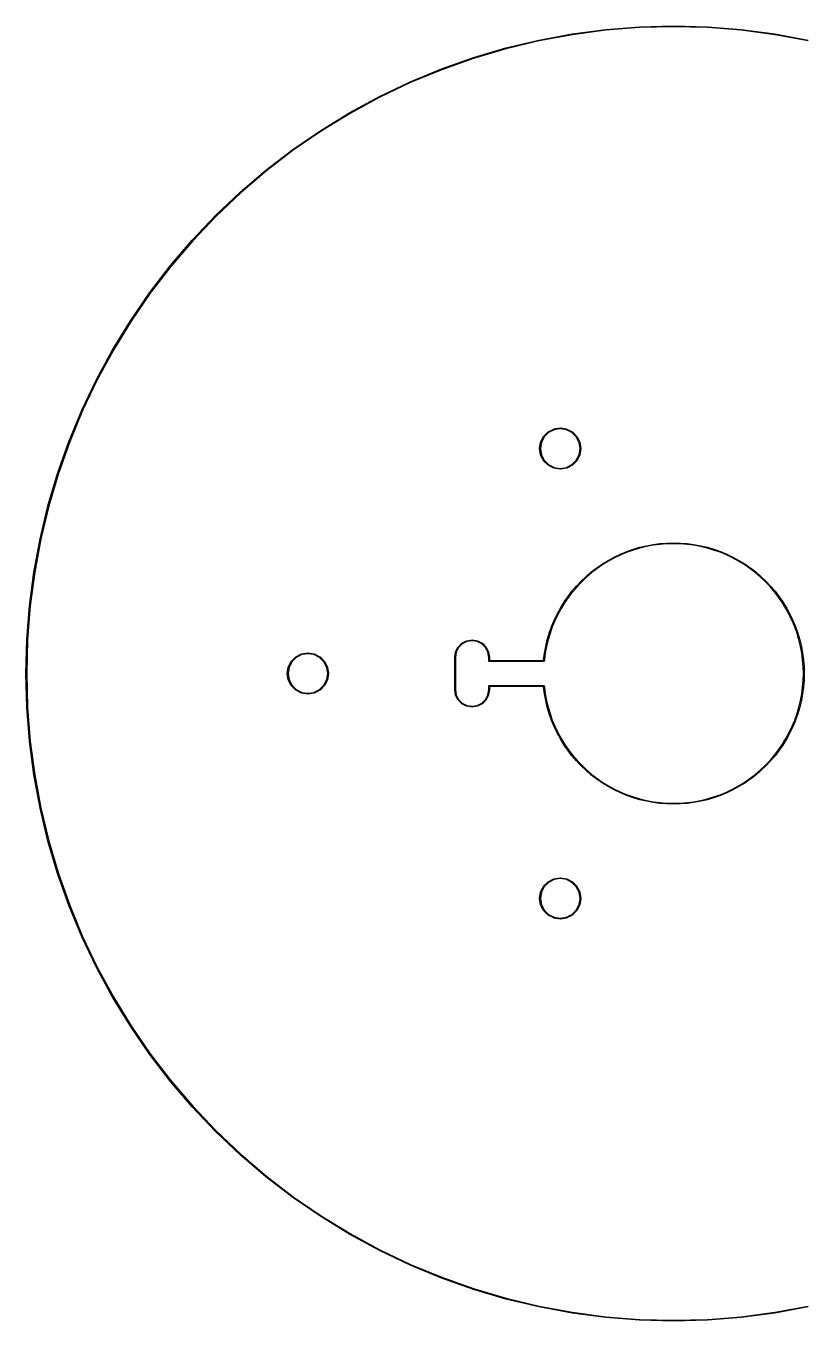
# Model space of a CAD drawing. Extents: x -1.58 to 1.58, y -1.58 to 1.58.
# Drawn here: x -1.576 to 0.323, y -1.576 to 1.576 of the extents above; entities that cross this region are included whole.
import ezdxf

# ---------------------------------------------------------------- set-up
doc = ezdxf.new("R2010")
doc.units = 0
doc.header["$MEASUREMENT"] = 0
doc.layers.add('BLACK', color=7, linetype='CONTINUOUS')

msp = doc.modelspace()

# ---------------------------------------------------------------- linework, layer by layer
at = {"layer": 'BLACK', "linetype": 'CONTINUOUS'}
for p, q in [((-0.3276, 1.5414), (-0.2465, 1.5564)), ((-0.2462, 1.5544), (-0.3272, 1.5394)), ((-0.2465, 1.5564), (-0.1647, 1.5672)), ((-0.2465, 1.5564), (-0.2465, 1.5564)), ((-0.2465, 1.5564), (-0.2465, 1.5564)), ((-0.1645, 1.5652), (-0.2462, 1.5544)), ((-0.1647, 1.5672), (-0.0825, 1.5736)), ((-0.1647, 1.5672), (-0.1647, 1.5672)), ((-0.1647, 1.5672), (-0.1647, 1.5672)), ((-0.0824, 1.5717), (-0.1645, 1.5652)), ((-0.0825, 1.5736), (-0.0825, 1.5736)), ((-0.0825, 1.5736), (-0.0824, 1.5736)), ((-0.0824, 1.5736), (0, 1.5758)), ((0, 1.5738), (-0.0824, 1.5717)), ((0, 1.5758), (0, 1.5758)), ((0, 1.5758), (0, 1.5758)), ((0, 1.5758), (0.0824, 1.5736)), ((0.0824, 1.5717), (0, 1.5738)), ((0.0824, 1.5736), (0.0825, 1.5736)), ((0.1645, 1.5652), (0.0824, 1.5717)), ((0.0825, 1.5736), (0.0825, 1.5736)), ((0.0825, 1.5736), (0.1647, 1.5672)), ((0.2462, 1.5544), (0.1645, 1.5652)), ((0.1647, 1.5672), (0.1647, 1.5672)), ((0.1647, 1.5672), (0.1647, 1.5672)), ((0.1647, 1.5672), (0.2465, 1.5564)), ((0.3272, 1.5394), (0.2462, 1.5544)), ((0.2465, 1.5564), (0.2465, 1.5564)), ((0.2465, 1.5564), (0.2465, 1.5564)), ((0.2465, 1.5564), (0.3276, 1.5414)), ((-0.4869, 1.4987), (-0.4079, 1.5221)), ((-0.4073, 1.5202), (-0.4863, 1.4968)), ((-0.4079, 1.5221), (-0.4078, 1.5221)), ((-0.4078, 1.5221), (-0.3276, 1.5413)), ((-0.4078, 1.5221), (-0.4078, 1.5221)), ((-0.3272, 1.5394), (-0.4073, 1.5202)), ((-0.3276, 1.5413), (-0.3276, 1.5414)), ((-0.3276, 1.5413), (-0.3276, 1.5413)), ((-0.5647, 1.4711), (-0.487, 1.4987)), ((-0.4863, 1.4968), (-0.564, 1.4693)), ((-0.487, 1.4987), (-0.4869, 1.4987)), ((-0.4869, 1.4987), (-0.4869, 1.4987)), ((-0.6409, 1.4396), (-0.5647, 1.4711)), ((-0.564, 1.4693), (-0.6401, 1.4378)), ((-0.5647, 1.4711), (-0.5647, 1.4711)), ((-0.5647, 1.4711), (-0.5647, 1.4711)), ((-0.7154, 1.4041), (-0.641, 1.4395)), ((-0.6401, 1.4378), (-0.7145, 1.4023)), ((-0.641, 1.4395), (-0.6409, 1.4395)), ((-0.6409, 1.4395), (-0.6409, 1.4396)), ((-0.7879, 1.3647), (-0.7154, 1.404)), ((-0.7145, 1.4023), (-0.7869, 1.363)), ((-0.7154, 1.404), (-0.7154, 1.4041)), ((-0.7154, 1.404), (-0.7154, 1.404)), ((-0.8582, 1.3216), (-0.7879, 1.3647)), ((-0.7869, 1.363), (-0.8572, 1.3199)), ((-0.7879, 1.3647), (-0.7879, 1.3647)), ((-0.7879, 1.3647), (-0.7879, 1.3647)), ((-0.9262, 1.2749), (-0.8583, 1.3216)), ((-0.8572, 1.3199), (-0.9251, 1.2732)), ((-0.8583, 1.3216), (-0.8582, 1.3216)), ((-0.8582, 1.3216), (-0.8582, 1.3216)), ((-0.9917, 1.2246), (-0.9262, 1.2748)), ((-0.9251, 1.2732), (-0.9904, 1.2231)), ((-0.9262, 1.2748), (-0.9262, 1.2749)), ((-0.9262, 1.2748), (-0.9262, 1.2748)), ((-1.0544, 1.1711), (-0.9917, 1.2246)), ((-0.9904, 1.2231), (-1.0531, 1.1696)), ((-0.9917, 1.2246), (-0.9917, 1.2246)), ((-0.9917, 1.2246), (-0.9917, 1.2246)), ((-1.1142, 1.1143), (-1.0544, 1.171)), ((-1.0531, 1.1696), (-1.1129, 1.1129)), ((-1.0544, 1.171), (-1.0544, 1.1711)), ((-1.0544, 1.171), (-1.0544, 1.171)), ((-1.171, 1.0544), (-1.1143, 1.1142)), ((-1.1129, 1.1129), (-1.1696, 1.0531)), ((-1.1143, 1.1142), (-1.1142, 1.1142)), ((-1.1142, 1.1142), (-1.1142, 1.1143)), ((-1.2246, 0.9917), (-1.1711, 1.0544)), ((-1.1696, 1.0531), (-1.2231, 0.9904)), ((-1.1711, 1.0544), (-1.171, 1.0544)), ((-1.171, 1.0544), (-1.171, 1.0544)), ((-1.2748, 0.9262), (-1.2246, 0.9917)), ((-1.2231, 0.9904), (-1.2732, 0.9251)), ((-1.2246, 0.9917), (-1.2246, 0.9917)), ((-1.2246, 0.9917), (-1.2246, 0.9917)), ((-1.3216, 0.8583), (-1.2749, 0.9262)), ((-1.2732, 0.9251), (-1.3199, 0.8572)), ((-1.2749, 0.9262), (-1.2748, 0.9262)), ((-1.2748, 0.9262), (-1.2748, 0.9262)), ((-1.3647, 0.7879), (-1.3216, 0.8582)), ((-1.3199, 0.8572), (-1.363, 0.7869)), ((-1.3216, 0.8582), (-1.3216, 0.8583)), ((-1.3216, 0.8582), (-1.3216, 0.8582)), ((-1.3647, 0.7879), (-1.3647, 0.7879)), ((-1.404, 0.7154), (-1.3647, 0.7879)), ((-1.363, 0.7869), (-1.4023, 0.7145)), ((-1.3647, 0.7879), (-1.3647, 0.7879)), ((-1.4395, 0.641), (-1.4041, 0.7154)), ((-1.4023, 0.7145), (-1.4378, 0.6401)), ((-1.4041, 0.7154), (-1.404, 0.7154)), ((-1.404, 0.7154), (-1.404, 0.7154)), ((-1.4711, 0.5647), (-1.4396, 0.6409)), ((-1.4378, 0.6401), (-1.4693, 0.564)), ((-1.4396, 0.6409), (-1.4395, 0.6409)), ((-1.4395, 0.6409), (-1.4395, 0.641)), ((-0.3233, 0.5629), (-0.3163, 0.5766)), ((-0.3146, 0.5756), (-0.3214, 0.5621)), ((-0.3163, 0.5766), (-0.3162, 0.5767)), ((-0.3162, 0.5767), (-0.3161, 0.5769)), ((-0.3161, 0.5769), (-0.3052, 0.5878)), ((-0.3039, 0.5863), (-0.3146, 0.5756)), ((-0.3052, 0.5878), (-0.3051, 0.5878)), ((-0.3051, 0.5878), (-0.305, 0.5879)), ((-0.305, 0.5879), (-0.2912, 0.5949)), ((-0.2905, 0.5931), (-0.3039, 0.5863)), ((-0.2912, 0.5949), (-0.2911, 0.5949)), ((-0.2911, 0.5949), (-0.291, 0.595)), ((-0.291, 0.595), (-0.2757, 0.5974)), ((-0.2756, 0.5955), (-0.2905, 0.5931)), ((-0.2757, 0.5974), (-0.2756, 0.5974)), ((-0.2756, 0.5974), (-0.2754, 0.5974)), ((-0.2607, 0.5931), (-0.2756, 0.5955)), ((-0.2754, 0.5974), (-0.2602, 0.595)), ((-0.2472, 0.5863), (-0.2607, 0.5931)), ((-0.2602, 0.595), (-0.2601, 0.5949)), ((-0.2601, 0.5949), (-0.2599, 0.5949)), ((-0.2599, 0.5949), (-0.2462, 0.5879)), ((-0.2366, 0.5756), (-0.2472, 0.5863)), ((-0.2462, 0.5879), (-0.2461, 0.5878)), ((-0.2461, 0.5878), (-0.246, 0.5878)), ((-0.246, 0.5878), (-0.2351, 0.5769)), ((-0.2297, 0.5621), (-0.2366, 0.5756)), ((-0.2351, 0.5769), (-0.235, 0.5767)), ((-0.235, 0.5767), (-0.2349, 0.5766)), ((-0.2349, 0.5766), (-0.2279, 0.5629)), ((-1.4987, 0.487), (-1.4711, 0.5647)), ((-1.4693, 0.564), (-1.4968, 0.4863)), ((-1.4711, 0.5647), (-1.4711, 0.5647)), ((-1.4711, 0.5647), (-1.4711, 0.5647)), ((-0.3258, 0.5474), (-0.3234, 0.5626)), ((-0.3257, 0.5472), (-0.3258, 0.5474)), ((-0.3258, 0.5471), (-0.3257, 0.5472)), ((-0.3234, 0.5319), (-0.3258, 0.5471)), ((-0.3214, 0.5621), (-0.3238, 0.5472)), ((-0.3238, 0.5472), (-0.3214, 0.5323)), ((-0.3234, 0.5626), (-0.3233, 0.5627)), ((-0.3233, 0.5627), (-0.3233, 0.5629)), ((-0.2274, 0.5472), (-0.2297, 0.5621)), ((-0.2297, 0.5323), (-0.2274, 0.5472)), ((-0.2279, 0.5629), (-0.2279, 0.5627)), ((-0.2279, 0.5627), (-0.2278, 0.5626)), ((-0.2278, 0.5626), (-0.2254, 0.5474)), ((-0.2254, 0.5471), (-0.2278, 0.5319)), ((-0.2254, 0.5474), (-0.2254, 0.5472)), ((-0.2254, 0.5472), (-0.2254, 0.5471)), ((-0.3233, 0.5317), (-0.3234, 0.5319)), ((-0.3233, 0.5316), (-0.3233, 0.5317)), ((-0.3163, 0.5179), (-0.3233, 0.5316)), ((-0.3214, 0.5323), (-0.3146, 0.5189)), ((-0.3162, 0.5178), (-0.3163, 0.5179)), ((-0.3161, 0.5176), (-0.3162, 0.5178)), ((-0.3052, 0.5067), (-0.3161, 0.5176)), ((-0.3146, 0.5189), (-0.3039, 0.5082)), ((-0.3051, 0.5067), (-0.3052, 0.5067)), ((-0.305, 0.5066), (-0.3051, 0.5067)), ((-0.2912, 0.4996), (-0.305, 0.5066)), ((-0.3039, 0.5082), (-0.2905, 0.5014)), ((-0.2607, 0.5014), (-0.2472, 0.5082)), ((-0.2462, 0.5066), (-0.2599, 0.4996)), ((-0.2472, 0.5082), (-0.2366, 0.5189)), ((-0.2461, 0.5067), (-0.2462, 0.5066)), ((-0.246, 0.5067), (-0.2461, 0.5067)), ((-0.2351, 0.5176), (-0.246, 0.5067)), ((-0.2366, 0.5189), (-0.2297, 0.5323)), ((-0.235, 0.5178), (-0.2351, 0.5176)), ((-0.2349, 0.5179), (-0.235, 0.5178)), ((-0.2279, 0.5316), (-0.2349, 0.5179)), ((-0.2278, 0.5319), (-0.2279, 0.5317)), ((-0.2279, 0.5317), (-0.2279, 0.5316)), ((-1.5221, 0.4079), (-1.4987, 0.4869)), ((-1.4968, 0.4863), (-1.5202, 0.4073)), ((-1.4987, 0.4869), (-1.4987, 0.487)), ((-1.4987, 0.4869), (-1.4987, 0.4869)), ((-0.2911, 0.4996), (-0.2912, 0.4996)), ((-0.291, 0.4995), (-0.2911, 0.4996)), ((-0.2757, 0.4971), (-0.291, 0.4995)), ((-0.2905, 0.5014), (-0.2756, 0.499)), ((-0.2756, 0.4971), (-0.2757, 0.4971)), ((-0.2756, 0.499), (-0.2607, 0.5014)), ((-0.2754, 0.4971), (-0.2756, 0.4971)), ((-0.2602, 0.4995), (-0.2754, 0.4971)), ((-0.2601, 0.4996), (-0.2602, 0.4995)), ((-0.2599, 0.4996), (-0.2601, 0.4996)), ((-1.5413, 0.3276), (-1.5221, 0.4078)), ((-1.5202, 0.4073), (-1.5394, 0.3272)), ((-1.5221, 0.4078), (-1.5221, 0.4079)), ((-1.5221, 0.4078), (-1.5221, 0.4078)), ((-1.5564, 0.2465), (-1.5414, 0.3276)), ((-1.5394, 0.3272), (-1.5544, 0.2462)), ((-1.5414, 0.3276), (-1.5413, 0.3276)), ((-1.5413, 0.3276), (-1.5413, 0.3276)), ((-0.0497, 0.314), (-0.0333, 0.3162)), ((-0.0333, 0.3162), (-0.0332, 0.3162)), ((-0.0332, 0.3162), (-0.0167, 0.3175)), ((-0.0332, 0.3162), (-0.0332, 0.3162)), ((-0.0165, 0.3155), (-0.033, 0.3142)), ((-0.0167, 0.3175), (-0.0166, 0.3175)), ((-0.0166, 0.3175), (0, 0.3179)), ((-0.0166, 0.3175), (-0.0166, 0.3175)), ((0, 0.3159), (-0.0165, 0.3155)), ((0, 0.3179), (0, 0.3179)), ((0, 0.3179), (0, 0.3179)), ((0, 0.3179), (0.0166, 0.3175)), ((0.0165, 0.3155), (0, 0.3159)), ((0.033, 0.3142), (0.0165, 0.3155)), ((0.0166, 0.3175), (0.0166, 0.3175)), ((0.0166, 0.3175), (0.0167, 0.3175)), ((0.0167, 0.3175), (0.0332, 0.3162)), ((0.0332, 0.3162), (0.0332, 0.3162)), ((0.0332, 0.3162), (0.0333, 0.3162)), ((0.0333, 0.3162), (0.0497, 0.314)), ((-0.1443, 0.2833), (-0.1293, 0.2904)), ((-0.1285, 0.2886), (-0.1434, 0.2815)), ((-0.1293, 0.2904), (-0.114, 0.2968)), ((-0.1293, 0.2904), (-0.1293, 0.2904)), ((-0.1293, 0.2904), (-0.1293, 0.2904)), ((-0.1132, 0.295), (-0.1285, 0.2886)), ((-0.114, 0.2968), (-0.1139, 0.2968)), ((-0.1139, 0.2968), (-0.0983, 0.3023)), ((-0.1139, 0.2968), (-0.1139, 0.2968)), ((-0.0976, 0.3005), (-0.1132, 0.295)), ((-0.0983, 0.3023), (-0.0982, 0.3023)), ((-0.0982, 0.3024), (-0.0823, 0.3071)), ((-0.0982, 0.3023), (-0.0982, 0.3024)), ((-0.0818, 0.3052), (-0.0976, 0.3005)), ((-0.0823, 0.3071), (-0.0661, 0.311)), ((-0.0823, 0.3071), (-0.0823, 0.3071)), ((-0.0823, 0.3071), (-0.0823, 0.3071)), ((-0.0657, 0.309), (-0.0818, 0.3052)), ((-0.0661, 0.311), (-0.0498, 0.314)), ((-0.0661, 0.311), (-0.0661, 0.311)), ((-0.0661, 0.311), (-0.0661, 0.311)), ((-0.0494, 0.3121), (-0.0657, 0.309)), ((-0.0498, 0.314), (-0.0497, 0.314)), ((-0.0497, 0.314), (-0.0497, 0.314)), ((-0.033, 0.3142), (-0.0494, 0.3121)), ((0.0494, 0.3121), (0.033, 0.3142)), ((0.0657, 0.309), (0.0494, 0.3121)), ((0.0497, 0.314), (0.0497, 0.314)), ((0.0497, 0.314), (0.0498, 0.314)), ((0.0498, 0.314), (0.0661, 0.311)), ((0.0818, 0.3052), (0.0657, 0.309)), ((0.0661, 0.311), (0.0661, 0.311)), ((0.0661, 0.311), (0.0661, 0.311)), ((0.0661, 0.311), (0.0823, 0.3071)), ((0.0976, 0.3005), (0.0818, 0.3052)), ((0.0823, 0.3071), (0.0823, 0.3071)), ((0.0823, 0.3071), (0.0823, 0.3071)), ((0.0823, 0.3071), (0.0982, 0.3024)), ((0.1132, 0.295), (0.0976, 0.3005)), ((0.0982, 0.3024), (0.0982, 0.3023)), ((0.0982, 0.3023), (0.0983, 0.3023)), ((0.0983, 0.3023), (0.1139, 0.2968)), ((0.1285, 0.2886), (0.1132, 0.295)), ((0.1139, 0.2968), (0.1139, 0.2968)), ((0.1139, 0.2968), (0.114, 0.2968)), ((0.114, 0.2968), (0.1293, 0.2904)), ((0.1434, 0.2815), (0.1285, 0.2886)), ((0.1293, 0.2904), (0.1293, 0.2904)), ((0.1293, 0.2904), (0.1293, 0.2904)), ((0.1293, 0.2904), (0.1443, 0.2833)), ((-0.2, 0.2471), (-0.1869, 0.2572)), ((-0.1857, 0.2556), (-0.1988, 0.2455)), ((-0.1869, 0.2572), (-0.1869, 0.2572)), ((-0.1869, 0.2572), (-0.1868, 0.2572)), ((-0.1868, 0.2572), (-0.1732, 0.2666)), ((-0.1721, 0.265), (-0.1857, 0.2556)), ((-0.1732, 0.2666), (-0.1731, 0.2666)), ((-0.1731, 0.2666), (-0.159, 0.2753)), ((-0.1731, 0.2666), (-0.1731, 0.2666)), ((-0.158, 0.2736), (-0.1721, 0.265)), ((-0.159, 0.2753), (-0.159, 0.2753)), ((-0.159, 0.2753), (-0.1589, 0.2753)), ((-0.1589, 0.2753), (-0.1444, 0.2833)), ((-0.1434, 0.2815), (-0.158, 0.2736)), ((-0.1444, 0.2833), (-0.1443, 0.2833)), ((-0.1443, 0.2833), (-0.1443, 0.2833)), ((0.158, 0.2736), (0.1434, 0.2815)), ((0.1443, 0.2833), (0.1443, 0.2833)), ((0.1443, 0.2833), (0.1444, 0.2833)), ((0.1444, 0.2833), (0.1589, 0.2753)), ((0.1721, 0.265), (0.158, 0.2736)), ((0.1589, 0.2753), (0.159, 0.2753)), ((0.159, 0.2753), (0.159, 0.2753)), ((0.159, 0.2753), (0.1731, 0.2666)), ((0.1857, 0.2556), (0.1721, 0.265)), ((0.1731, 0.2666), (0.1731, 0.2666)), ((0.1731, 0.2666), (0.1732, 0.2666)), ((0.1732, 0.2666), (0.1868, 0.2572)), ((0.1988, 0.2455), (0.1857, 0.2556)), ((0.1868, 0.2572), (0.1869, 0.2572)), ((0.1869, 0.2572), (0.1869, 0.2572)), ((0.1869, 0.2572), (0.2, 0.2471)), ((-1.5672, 0.1647), (-1.5564, 0.2465)), ((-1.5544, 0.2462), (-1.5652, 0.1645)), ((-1.5564, 0.2465), (-1.5564, 0.2465)), ((-1.5564, 0.2465), (-1.5564, 0.2465)), ((-0.2362, 0.2127), (-0.2248, 0.2248)), ((-0.2234, 0.2234), (-0.2348, 0.2114)), ((-0.2248, 0.2248), (-0.2127, 0.2362)), ((-0.2248, 0.2248), (-0.2248, 0.2248)), ((-0.2248, 0.2248), (-0.2248, 0.2248)), ((-0.2114, 0.2348), (-0.2234, 0.2234)), ((-0.2127, 0.2363), (-0.2001, 0.247)), ((-0.2127, 0.2362), (-0.2127, 0.2363)), ((-0.2127, 0.2362), (-0.2127, 0.2362)), ((-0.1988, 0.2455), (-0.2114, 0.2348)), ((-0.2001, 0.247), (-0.2001, 0.2471)), ((-0.2001, 0.2471), (-0.2, 0.2471)), ((0.2114, 0.2348), (0.1988, 0.2455)), ((0.2, 0.2471), (0.2001, 0.2471)), ((0.2001, 0.2471), (0.2001, 0.247)), ((0.2001, 0.247), (0.2127, 0.2363)), ((0.2234, 0.2234), (0.2114, 0.2348)), ((0.2127, 0.2363), (0.2127, 0.2362)), ((0.2127, 0.2362), (0.2127, 0.2362)), ((0.2127, 0.2362), (0.2248, 0.2248)), ((0.2348, 0.2114), (0.2234, 0.2234)), ((0.2248, 0.2248), (0.2248, 0.2248)), ((0.2248, 0.2248), (0.2248, 0.2248)), ((0.2248, 0.2248), (0.2362, 0.2127)), ((-0.2572, 0.1869), (-0.2471, 0.2)), ((-0.2455, 0.1988), (-0.2556, 0.1857)), ((-0.2471, 0.2), (-0.2471, 0.2001)), ((-0.2471, 0.2001), (-0.247, 0.2001)), ((-0.247, 0.2001), (-0.2363, 0.2127)), ((-0.2348, 0.2114), (-0.2455, 0.1988)), ((-0.2363, 0.2127), (-0.2362, 0.2127)), ((-0.2362, 0.2127), (-0.2362, 0.2127)), ((0.2455, 0.1988), (0.2348, 0.2114)), ((0.2362, 0.2127), (0.2362, 0.2127)), ((0.2362, 0.2127), (0.2363, 0.2127)), ((0.2363, 0.2127), (0.247, 0.2001)), ((0.2556, 0.1857), (0.2455, 0.1988)), ((0.247, 0.2001), (0.2471, 0.2001)), ((0.2471, 0.2001), (0.2471, 0.2)), ((0.2471, 0.2), (0.2572, 0.1869)), ((-1.5736, 0.0825), (-1.5672, 0.1647)), ((-1.5652, 0.1645), (-1.5717, 0.0824)), ((-1.5672, 0.1647), (-1.5672, 0.1647)), ((-1.5672, 0.1647), (-1.5672, 0.1647)), ((-0.2833, 0.1444), (-0.2753, 0.1589)), ((-0.2736, 0.158), (-0.2815, 0.1434)), ((-0.2753, 0.159), (-0.2666, 0.1731)), ((-0.2753, 0.1589), (-0.2753, 0.159)), ((-0.2753, 0.159), (-0.2753, 0.159)), ((-0.265, 0.1721), (-0.2736, 0.158)), ((-0.2666, 0.1732), (-0.2572, 0.1868)), ((-0.2666, 0.1731), (-0.2666, 0.1732)), ((-0.2666, 0.1731), (-0.2666, 0.1731)), ((-0.2556, 0.1857), (-0.265, 0.1721)), ((-0.2572, 0.1868), (-0.2572, 0.1869)), ((-0.2572, 0.1869), (-0.2572, 0.1869)), ((0.265, 0.1721), (0.2556, 0.1857)), ((0.2572, 0.1869), (0.2572, 0.1869)), ((0.2572, 0.1869), (0.2572, 0.1868)), ((0.2572, 0.1868), (0.2666, 0.1732)), ((0.2736, 0.158), (0.265, 0.1721)), ((0.2666, 0.1732), (0.2666, 0.1731)), ((0.2666, 0.1731), (0.2666, 0.1731)), ((0.2666, 0.1731), (0.2753, 0.159)), ((0.2815, 0.1434), (0.2736, 0.158)), ((0.2753, 0.159), (0.2753, 0.159)), ((0.2753, 0.159), (0.2753, 0.1589)), ((0.2753, 0.1589), (0.2833, 0.1444)), ((-0.2968, 0.114), (-0.2904, 0.1293)), ((-0.2886, 0.1285), (-0.295, 0.1132)), ((-0.2904, 0.1293), (-0.2833, 0.1443)), ((-0.2904, 0.1293), (-0.2904, 0.1293)), ((-0.2904, 0.1293), (-0.2904, 0.1293)), ((-0.2815, 0.1434), (-0.2886, 0.1285)), ((-0.2833, 0.1443), (-0.2833, 0.1444)), ((-0.2833, 0.1443), (-0.2833, 0.1443)), ((0.2886, 0.1285), (0.2815, 0.1434)), ((0.2833, 0.1444), (0.2833, 0.1443)), ((0.2833, 0.1443), (0.2833, 0.1443)), ((0.2833, 0.1443), (0.2904, 0.1293)), ((0.295, 0.1132), (0.2886, 0.1285)), ((0.2904, 0.1293), (0.2904, 0.1293)), ((0.2904, 0.1293), (0.2904, 0.1293)), ((0.2904, 0.1293), (0.2968, 0.114)), ((-0.3071, 0.0823), (-0.3024, 0.0982)), ((-0.3005, 0.0976), (-0.3052, 0.0818)), ((-0.3024, 0.0982), (-0.3023, 0.0982)), ((-0.3023, 0.0983), (-0.2968, 0.1139)), ((-0.3023, 0.0982), (-0.3023, 0.0983)), ((-0.295, 0.1132), (-0.3005, 0.0976)), ((-0.2968, 0.1139), (-0.2968, 0.114)), ((-0.2968, 0.1139), (-0.2968, 0.1139)), ((0.3005, 0.0976), (0.295, 0.1132)), ((0.2968, 0.114), (0.2968, 0.1139)), ((0.2968, 0.1139), (0.2968, 0.1139)), ((0.2968, 0.1139), (0.3023, 0.0983)), ((0.3052, 0.0818), (0.3005, 0.0976)), ((0.3023, 0.0983), (0.3023, 0.0982)), ((0.3023, 0.0982), (0.3024, 0.0982)), ((0.3024, 0.0982), (0.3071, 0.0823)), ((-1.5758, 0), (-1.5736, 0.0824)), ((-1.5717, 0.0824), (-1.5738, 0)), ((-1.5736, 0.0824), (-1.5736, 0.0825)), ((-1.5736, 0.0825), (-1.5736, 0.0825)), ((-0.5303, 0.0526), (-0.5245, 0.0641)), ((-0.5228, 0.0631), (-0.5285, 0.0518)), ((-0.5245, 0.0641), (-0.5244, 0.0642)), ((-0.5244, 0.0642), (-0.5243, 0.0644)), ((-0.5243, 0.0644), (-0.5152, 0.0735)), ((-0.5139, 0.072), (-0.5228, 0.0631)), ((-0.5152, 0.0735), (-0.515, 0.0736)), ((-0.515, 0.0736), (-0.5149, 0.0737)), ((-0.5149, 0.0737), (-0.5034, 0.0796)), ((-0.5026, 0.0777), (-0.5139, 0.072)), ((-0.5034, 0.0796), (-0.5032, 0.0796)), ((-0.5032, 0.0796), (-0.5031, 0.0797)), ((-0.5031, 0.0797), (-0.4903, 0.0817)), ((-0.4902, 0.0797), (-0.5026, 0.0777)), ((-0.4903, 0.0817), (-0.4902, 0.0816)), ((-0.4902, 0.0816), (-0.49, 0.0817)), ((-0.4777, 0.0777), (-0.4902, 0.0797)), ((-0.49, 0.0817), (-0.4772, 0.0797)), ((-0.4664, 0.072), (-0.4777, 0.0777)), ((-0.4772, 0.0797), (-0.4771, 0.0796)), ((-0.4771, 0.0796), (-0.4769, 0.0796)), ((-0.4769, 0.0796), (-0.4654, 0.0737)), ((-0.4575, 0.0631), (-0.4664, 0.072)), ((-0.4654, 0.0737), (-0.4653, 0.0736)), ((-0.4653, 0.0736), (-0.4652, 0.0735)), ((-0.4652, 0.0735), (-0.456, 0.0644)), ((-0.4518, 0.0518), (-0.4575, 0.0631)), ((-0.456, 0.0644), (-0.456, 0.0642)), ((-0.456, 0.0642), (-0.4558, 0.0641)), ((-0.4558, 0.0641), (-0.45, 0.0526)), ((-0.314, 0.0498), (-0.311, 0.0661)), ((-0.309, 0.0657), (-0.3121, 0.0494)), ((-0.311, 0.0661), (-0.3071, 0.0823)), ((-0.311, 0.0661), (-0.311, 0.0661)), ((-0.311, 0.0661), (-0.311, 0.0661)), ((-0.3052, 0.0818), (-0.309, 0.0657)), ((-0.3071, 0.0823), (-0.3071, 0.0823)), ((-0.3071, 0.0823), (-0.3071, 0.0823)), ((0.309, 0.0657), (0.3052, 0.0818)), ((0.3071, 0.0823), (0.3071, 0.0823)), ((0.3071, 0.0823), (0.3071, 0.0823)), ((0.3071, 0.0823), (0.311, 0.0661)), ((0.3121, 0.0494), (0.309, 0.0657)), ((0.311, 0.0661), (0.311, 0.0661)), ((0.311, 0.0661), (0.311, 0.0661)), ((0.311, 0.0661), (0.314, 0.0498)), ((-0.9303, 0.0296), (-0.9194, 0.0405)), ((-0.9181, 0.039), (-0.9288, 0.0283)), ((-0.9194, 0.0405), (-0.9192, 0.0406)), ((-0.9192, 0.0406), (-0.9191, 0.0407)), ((-0.9191, 0.0407), (-0.9054, 0.0477)), ((-0.9047, 0.0459), (-0.9181, 0.039)), ((-0.9054, 0.0477), (-0.9053, 0.0477)), ((-0.9053, 0.0477), (-0.9051, 0.0478)), ((-0.9051, 0.0478), (-0.8899, 0.0502)), ((-0.8898, 0.0482), (-0.9047, 0.0459)), ((-0.8899, 0.0502), (-0.8898, 0.0501)), ((-0.8898, 0.0501), (-0.8896, 0.0502)), ((-0.8749, 0.0459), (-0.8898, 0.0482)), ((-0.8896, 0.0502), (-0.8744, 0.0478)), ((-0.8614, 0.039), (-0.8749, 0.0459)), ((-0.8744, 0.0478), (-0.8743, 0.0477)), ((-0.8743, 0.0477), (-0.8741, 0.0477)), ((-0.8741, 0.0477), (-0.8604, 0.0407)), ((-0.8508, 0.0283), (-0.8614, 0.039)), ((-0.8604, 0.0407), (-0.8603, 0.0406)), ((-0.8603, 0.0406), (-0.8601, 0.0405)), ((-0.8601, 0.0405), (-0.8493, 0.0296)), ((-0.5325, 0.0395), (-0.5304, 0.0523)), ((-0.5324, 0.0394), (-0.5325, 0.0395)), ((-0.5325, -0.0394), (-0.5325, 0.0394)), ((-0.5325, 0.0394), (-0.5324, 0.0394)), ((-0.5285, 0.0518), (-0.5305, 0.0393)), ((-0.5305, 0.0393), (-0.5305, -0.0393)), ((-0.5304, 0.0524), (-0.5303, 0.0526)), ((-0.5304, 0.0523), (-0.5304, 0.0524)), ((-0.4498, 0.0393), (-0.4518, 0.0518)), ((-0.45, 0.0526), (-0.45, 0.0524)), ((-0.45, 0.0524), (-0.4499, 0.0523)), ((-0.4499, 0.0523), (-0.4478, 0.0395)), ((-0.4498, 0.0305), (-0.4498, 0.0393)), ((-0.4478, 0.0395), (-0.4479, 0.0394)), ((-0.4479, 0.0394), (-0.4478, 0.0394)), ((-0.4478, 0.0394), (-0.4478, 0.0315)), ((-0.3163, 0.0315), (-0.3162, 0.0332)), ((-0.3162, 0.0333), (-0.314, 0.0497)), ((-0.3162, 0.0332), (-0.3162, 0.0333)), ((-0.3162, 0.0332), (-0.3162, 0.0332)), ((-0.3142, 0.033), (-0.3144, 0.0304)), ((-0.3121, 0.0494), (-0.3142, 0.033)), ((-0.314, 0.0497), (-0.314, 0.0498)), ((-0.314, 0.0497), (-0.314, 0.0497)), ((0.3142, 0.033), (0.3121, 0.0494)), ((0.314, 0.0498), (0.314, 0.0497)), ((0.314, 0.0497), (0.314, 0.0497)), ((0.314, 0.0497), (0.3162, 0.0333)), ((0.3155, 0.0165), (0.3142, 0.033)), ((0.3162, 0.0333), (0.3162, 0.0332)), ((0.3162, 0.0332), (0.3162, 0.0332)), ((0.3162, 0.0332), (0.3175, 0.0167)), ((-1.5758, 0), (-1.5758, 0)), ((-1.5758, 0), (-1.5758, 0)), ((-1.5738, 0), (-1.5717, -0.0824)), ((-0.9399, 0.0002), (-0.9375, 0.0154)), ((-0.9399, 0), (-0.9399, 0.0002)), ((-0.9399, -0.0002), (-0.9399, 0)), ((-0.9356, 0.0149), (-0.938, 0)), ((-0.938, 0), (-0.9356, -0.0149)), ((-0.9375, 0.0155), (-0.9374, 0.0157)), ((-0.9375, 0.0154), (-0.9375, 0.0155)), ((-0.9374, 0.0157), (-0.9305, 0.0294)), ((-0.9288, 0.0283), (-0.9356, 0.0149)), ((-0.9305, 0.0294), (-0.9303, 0.0295)), ((-0.9303, 0.0295), (-0.9303, 0.0296)), ((-0.8439, 0.0149), (-0.8508, 0.0283)), ((-0.8493, 0.0296), (-0.8492, 0.0295)), ((-0.8492, 0.0295), (-0.8491, 0.0294)), ((-0.8491, 0.0294), (-0.8421, 0.0157)), ((-0.8415, 0), (-0.8439, 0.0149)), ((-0.8439, -0.0149), (-0.8415, 0)), ((-0.8421, 0.0157), (-0.8421, 0.0155)), ((-0.8421, 0.0155), (-0.842, 0.0154)), ((-0.842, 0.0154), (-0.8396, 0.0002)), ((-0.8396, 0.0002), (-0.8396, 0)), ((-0.8396, 0), (-0.8396, -0.0002)), ((-0.4495, 0.0298), (-0.4498, 0.0305)), ((-0.4498, 0.0305), (-0.4498, 0.0305)), ((-0.4488, 0.0295), (-0.4495, 0.0298)), ((-0.3154, 0.0295), (-0.4488, 0.0295)), ((-0.4478, 0.0315), (-0.3163, 0.0315)), ((-0.3151, 0.0297), (-0.3154, 0.0295)), ((-0.3148, 0.0298), (-0.3151, 0.0297)), ((-0.3147, 0.0298), (-0.3148, 0.0298)), ((-0.3146, 0.0301), (-0.3147, 0.0298)), ((-0.3147, 0.0298), (-0.3147, 0.0298)), ((-0.3144, 0.0304), (-0.3146, 0.0301)), ((0.3159, 0), (0.3155, 0.0165)), ((0.3155, -0.0165), (0.3159, 0)), ((0.3175, 0.0167), (0.3175, 0.0166)), ((0.3175, 0.0166), (0.3175, 0.0166)), ((0.3175, 0.0166), (0.3179, 0)), ((0.3179, 0), (0.3179, 0)), ((0.3179, 0), (0.3179, 0)), ((-1.5736, -0.0824), (-1.5758, 0)), ((-0.9375, -0.0154), (-0.9399, -0.0002)), ((-0.9375, -0.0155), (-0.9375, -0.0154)), ((-0.9374, -0.0157), (-0.9375, -0.0155)), ((-0.9305, -0.0294), (-0.9374, -0.0157)), ((-0.9356, -0.0149), (-0.9288, -0.0283)), ((-0.9303, -0.0295), (-0.9305, -0.0294)), ((-0.9303, -0.0296), (-0.9303, -0.0295)), ((-0.9194, -0.0405), (-0.9303, -0.0296)), ((-0.9288, -0.0283), (-0.9181, -0.039)), ((-0.8614, -0.039), (-0.8508, -0.0283)), ((-0.8493, -0.0296), (-0.8601, -0.0405)), ((-0.8508, -0.0283), (-0.8439, -0.0149)), ((-0.8492, -0.0295), (-0.8493, -0.0296)), ((-0.8491, -0.0294), (-0.8492, -0.0295)), ((-0.8421, -0.0157), (-0.8491, -0.0294)), ((-0.842, -0.0154), (-0.8421, -0.0155)), ((-0.8421, -0.0155), (-0.8421, -0.0157)), ((-0.8396, -0.0002), (-0.842, -0.0154)), ((-0.4498, -0.0305), (-0.4495, -0.0298)), ((-0.4498, -0.0393), (-0.4498, -0.0305)), ((-0.4495, -0.0298), (-0.4488, -0.0295)), ((-0.4488, -0.0295), (-0.3154, -0.0295)), ((-0.3163, -0.0315), (-0.4478, -0.0315)), ((-0.4478, -0.0315), (-0.4478, -0.0394)), ((-0.3162, -0.0332), (-0.3163, -0.0315)), ((-0.3154, -0.0295), (-0.3151, -0.0297)), ((-0.3151, -0.0297), (-0.3148, -0.0298)), ((-0.3148, -0.0298), (-0.3147, -0.0298)), ((-0.3147, -0.0298), (-0.3147, -0.0298)), ((-0.3147, -0.0298), (-0.3146, -0.0301)), ((-0.3146, -0.0301), (-0.3144, -0.0304)), ((-0.3144, -0.0304), (-0.3142, -0.033)), ((0.3142, -0.033), (0.3155, -0.0165)), ((0.3175, -0.0167), (0.3162, -0.0332)), ((0.3179, 0), (0.3175, -0.0166)), ((0.3175, -0.0166), (0.3175, -0.0166)), ((0.3175, -0.0166), (0.3175, -0.0167)), ((-0.9192, -0.0406), (-0.9194, -0.0405)), ((-0.9191, -0.0407), (-0.9192, -0.0406)), ((-0.9054, -0.0477), (-0.9191, -0.0407)), ((-0.9181, -0.039), (-0.9047, -0.0459)), ((-0.9053, -0.0477), (-0.9054, -0.0477)), ((-0.9051, -0.0478), (-0.9053, -0.0477)), ((-0.8899, -0.0502), (-0.9051, -0.0478)), ((-0.9047, -0.0459), (-0.8898, -0.0482)), ((-0.8898, -0.0501), (-0.8899, -0.0502)), ((-0.8898, -0.0482), (-0.8749, -0.0459)), ((-0.8896, -0.0502), (-0.8898, -0.0501)), ((-0.8744, -0.0478), (-0.8896, -0.0502)), ((-0.8749, -0.0459), (-0.8614, -0.039)), ((-0.8743, -0.0477), (-0.8744, -0.0478)), ((-0.8741, -0.0477), (-0.8743, -0.0477)), ((-0.8604, -0.0407), (-0.8741, -0.0477)), ((-0.8603, -0.0406), (-0.8604, -0.0407)), ((-0.8601, -0.0405), (-0.8603, -0.0406)), ((-0.5325, -0.0395), (-0.5324, -0.0394)), ((-0.5324, -0.0394), (-0.5325, -0.0394)), ((-0.5304, -0.0523), (-0.5325, -0.0395)), ((-0.5305, -0.0393), (-0.5285, -0.0518)), ((-0.5304, -0.0524), (-0.5304, -0.0523)), ((-0.5303, -0.0526), (-0.5304, -0.0524)), ((-0.5245, -0.0641), (-0.5303, -0.0526)), ((-0.5285, -0.0518), (-0.5228, -0.0631)), ((-0.4575, -0.0631), (-0.4518, -0.0518)), ((-0.45, -0.0526), (-0.4558, -0.0641)), ((-0.4518, -0.0518), (-0.4498, -0.0393)), ((-0.4499, -0.0523), (-0.45, -0.0524)), ((-0.45, -0.0524), (-0.45, -0.0526)), ((-0.4478, -0.0395), (-0.4499, -0.0523)), ((-0.4478, -0.0394), (-0.4479, -0.0394)), ((-0.4479, -0.0394), (-0.4478, -0.0395)), ((-0.3162, -0.0333), (-0.3162, -0.0332)), ((-0.3162, -0.0332), (-0.3162, -0.0332)), ((-0.314, -0.0497), (-0.3162, -0.0333)), ((-0.3142, -0.033), (-0.3121, -0.0494)), ((-0.314, -0.0498), (-0.314, -0.0497)), ((-0.314, -0.0497), (-0.314, -0.0497)), ((-0.311, -0.0661), (-0.314, -0.0498)), ((-0.3121, -0.0494), (-0.309, -0.0657)), ((0.309, -0.0657), (0.3121, -0.0494)), ((0.314, -0.0498), (0.311, -0.0661)), ((0.3121, -0.0494), (0.3142, -0.033)), ((0.3162, -0.0333), (0.314, -0.0497)), ((0.314, -0.0497), (0.314, -0.0497)), ((0.314, -0.0497), (0.314, -0.0498)), ((0.3162, -0.0332), (0.3162, -0.0332)), ((0.3162, -0.0332), (0.3162, -0.0333)), ((-1.5736, -0.0825), (-1.5736, -0.0824)), ((-1.5672, -0.1647), (-1.5736, -0.0825)), ((-1.5736, -0.0825), (-1.5736, -0.0825)), ((-1.5717, -0.0824), (-1.5652, -0.1645)), ((-0.5244, -0.0642), (-0.5245, -0.0641)), ((-0.5243, -0.0644), (-0.5244, -0.0642)), ((-0.5152, -0.0735), (-0.5243, -0.0644)), ((-0.5228, -0.0631), (-0.5139, -0.072)), ((-0.515, -0.0736), (-0.5152, -0.0735)), ((-0.5149, -0.0737), (-0.515, -0.0736)), ((-0.5034, -0.0796), (-0.5149, -0.0737)), ((-0.5139, -0.072), (-0.5026, -0.0777)), ((-0.5032, -0.0796), (-0.5034, -0.0796)), ((-0.5031, -0.0797), (-0.5032, -0.0796)), ((-0.4903, -0.0817), (-0.5031, -0.0797)), ((-0.5026, -0.0777), (-0.4902, -0.0797)), ((-0.4902, -0.0816), (-0.4903, -0.0817)), ((-0.4902, -0.0797), (-0.4777, -0.0777)), ((-0.49, -0.0817), (-0.4902, -0.0816)), ((-0.4772, -0.0797), (-0.49, -0.0817)), ((-0.4777, -0.0777), (-0.4664, -0.072)), ((-0.4771, -0.0796), (-0.4772, -0.0797)), ((-0.4769, -0.0796), (-0.4771, -0.0796)), ((-0.4654, -0.0737), (-0.4769, -0.0796)), ((-0.4664, -0.072), (-0.4575, -0.0631)), ((-0.4653, -0.0736), (-0.4654, -0.0737)), ((-0.4652, -0.0735), (-0.4653, -0.0736)), ((-0.456, -0.0644), (-0.4652, -0.0735)), ((-0.4558, -0.0641), (-0.456, -0.0642)), ((-0.456, -0.0642), (-0.456, -0.0644)), ((-0.3071, -0.0823), (-0.311, -0.0661)), ((-0.311, -0.0661), (-0.311, -0.0661)), ((-0.311, -0.0661), (-0.311, -0.0661)), ((-0.309, -0.0657), (-0.3052, -0.0818)), ((-0.3024, -0.0982), (-0.3071, -0.0823)), ((-0.3071, -0.0823), (-0.3071, -0.0823)), ((-0.3071, -0.0823), (-0.3071, -0.0823)), ((-0.3052, -0.0818), (-0.3005, -0.0976)), ((0.3005, -0.0976), (0.3052, -0.0818)), ((0.3071, -0.0823), (0.3024, -0.0982)), ((0.3052, -0.0818), (0.309, -0.0657)), ((0.311, -0.0661), (0.3071, -0.0823)), ((0.3071, -0.0823), (0.3071, -0.0823)), ((0.3071, -0.0823), (0.3071, -0.0823)), ((0.311, -0.0661), (0.311, -0.0661)), ((0.311, -0.0661), (0.311, -0.0661)), ((-0.3023, -0.0982), (-0.3024, -0.0982)), ((-0.3023, -0.0983), (-0.3023, -0.0982)), ((-0.2968, -0.1139), (-0.3023, -0.0983)), ((-0.3005, -0.0976), (-0.295, -0.1132)), ((-0.2968, -0.114), (-0.2968, -0.1139)), ((-0.2968, -0.1139), (-0.2968, -0.1139)), ((-0.2904, -0.1293), (-0.2968, -0.114)), ((-0.295, -0.1132), (-0.2886, -0.1285)), ((0.2886, -0.1285), (0.295, -0.1132)), ((0.2968, -0.114), (0.2904, -0.1293)), ((0.295, -0.1132), (0.3005, -0.0976)), ((0.3023, -0.0983), (0.2968, -0.1139)), ((0.2968, -0.1139), (0.2968, -0.1139)), ((0.2968, -0.1139), (0.2968, -0.114)), ((0.3024, -0.0982), (0.3023, -0.0982)), ((0.3023, -0.0982), (0.3023, -0.0983)), ((-0.2833, -0.1443), (-0.2904, -0.1293)), ((-0.2904, -0.1293), (-0.2904, -0.1293)), ((-0.2904, -0.1293), (-0.2904, -0.1293)), ((-0.2886, -0.1285), (-0.2815, -0.1434)), ((-0.2833, -0.1444), (-0.2833, -0.1443)), ((-0.2833, -0.1443), (-0.2833, -0.1443)), ((-0.2753, -0.1589), (-0.2833, -0.1444)), ((-0.2815, -0.1434), (-0.2736, -0.158)), ((0.2736, -0.158), (0.2815, -0.1434)), ((0.2833, -0.1444), (0.2753, -0.1589)), ((0.2815, -0.1434), (0.2886, -0.1285)), ((0.2904, -0.1293), (0.2833, -0.1443)), ((0.2833, -0.1443), (0.2833, -0.1443)), ((0.2833, -0.1443), (0.2833, -0.1444)), ((0.2904, -0.1293), (0.2904, -0.1293)), ((0.2904, -0.1293), (0.2904, -0.1293)), ((-1.5564, -0.2465), (-1.5672, -0.1647)), ((-1.5672, -0.1647), (-1.5672, -0.1647)), ((-1.5672, -0.1647), (-1.5672, -0.1647)), ((-1.5652, -0.1645), (-1.5544, -0.2462)), ((-0.2753, -0.159), (-0.2753, -0.1589)), ((-0.2666, -0.1731), (-0.2753, -0.159)), ((-0.2753, -0.159), (-0.2753, -0.159)), ((-0.2736, -0.158), (-0.265, -0.1721)), ((-0.2666, -0.1732), (-0.2666, -0.1731)), ((-0.2666, -0.1731), (-0.2666, -0.1731)), ((-0.2572, -0.1868), (-0.2666, -0.1732)), ((-0.265, -0.1721), (-0.2556, -0.1857)), ((-0.2572, -0.1869), (-0.2572, -0.1868)), ((-0.2471, -0.2), (-0.2572, -0.1869)), ((-0.2572, -0.1869), (-0.2572, -0.1869)), ((-0.2556, -0.1857), (-0.2455, -0.1988)), ((0.2455, -0.1988), (0.2556, -0.1857)), ((0.2572, -0.1869), (0.2471, -0.2)), ((0.2556, -0.1857), (0.265, -0.1721)), ((0.2666, -0.1732), (0.2572, -0.1868)), ((0.2572, -0.1868), (0.2572, -0.1869)), ((0.2572, -0.1869), (0.2572, -0.1869)), ((0.265, -0.1721), (0.2736, -0.158)), ((0.2753, -0.159), (0.2666, -0.1731)), ((0.2666, -0.1731), (0.2666, -0.1731)), ((0.2666, -0.1731), (0.2666, -0.1732)), ((0.2753, -0.1589), (0.2753, -0.159)), ((0.2753, -0.159), (0.2753, -0.159)), ((-0.2471, -0.2001), (-0.2471, -0.2)), ((-0.247, -0.2001), (-0.2471, -0.2001)), ((-0.2363, -0.2127), (-0.247, -0.2001)), ((-0.2455, -0.1988), (-0.2348, -0.2114)), ((-0.2362, -0.2127), (-0.2363, -0.2127)), ((-0.2248, -0.2248), (-0.2362, -0.2127)), ((-0.2362, -0.2127), (-0.2362, -0.2127)), ((-0.2348, -0.2114), (-0.2234, -0.2234)), ((0.2234, -0.2234), (0.2348, -0.2114)), ((0.2362, -0.2127), (0.2248, -0.2248)), ((0.2348, -0.2114), (0.2455, -0.1988)), ((0.2363, -0.2127), (0.2362, -0.2127)), ((0.2362, -0.2127), (0.2362, -0.2127)), ((0.247, -0.2001), (0.2363, -0.2127)), ((0.2471, -0.2001), (0.247, -0.2001)), ((0.2471, -0.2), (0.2471, -0.2001)), ((-1.5414, -0.3276), (-1.5564, -0.2465)), ((-1.5564, -0.2465), (-1.5564, -0.2465)), ((-1.5564, -0.2465), (-1.5564, -0.2465)), ((-1.5544, -0.2462), (-1.5394, -0.3272)), ((-0.2127, -0.2362), (-0.2248, -0.2248)), ((-0.2248, -0.2248), (-0.2248, -0.2248)), ((-0.2248, -0.2248), (-0.2248, -0.2248)), ((-0.2234, -0.2234), (-0.2114, -0.2348)), ((-0.2127, -0.2363), (-0.2127, -0.2362)), ((-0.2127, -0.2362), (-0.2127, -0.2362)), ((-0.2001, -0.247), (-0.2127, -0.2363)), ((-0.2114, -0.2348), (-0.1988, -0.2455)), ((-0.2001, -0.2471), (-0.2001, -0.247)), ((-0.2, -0.2471), (-0.2001, -0.2471)), ((-0.1869, -0.2572), (-0.2, -0.2471)), ((-0.1988, -0.2455), (-0.1857, -0.2556)), ((0.1857, -0.2556), (0.1988, -0.2455)), ((0.2, -0.2471), (0.1869, -0.2572)), ((0.1988, -0.2455), (0.2114, -0.2348)), ((0.2001, -0.2471), (0.2, -0.2471)), ((0.2127, -0.2363), (0.2001, -0.247)), ((0.2001, -0.247), (0.2001, -0.2471)), ((0.2114, -0.2348), (0.2234, -0.2234)), ((0.2248, -0.2248), (0.2127, -0.2362)), ((0.2127, -0.2362), (0.2127, -0.2362)), ((0.2127, -0.2362), (0.2127, -0.2363)), ((0.2248, -0.2248), (0.2248, -0.2248)), ((0.2248, -0.2248), (0.2248, -0.2248)), ((-0.1868, -0.2572), (-0.1869, -0.2572)), ((-0.1869, -0.2572), (-0.1869, -0.2572)), ((-0.1732, -0.2666), (-0.1868, -0.2572)), ((-0.1857, -0.2556), (-0.1721, -0.265)), ((-0.1731, -0.2666), (-0.1732, -0.2666)), ((-0.159, -0.2753), (-0.1731, -0.2666)), ((-0.1731, -0.2666), (-0.1731, -0.2666)), ((-0.1721, -0.265), (-0.158, -0.2736)), ((-0.1589, -0.2753), (-0.159, -0.2753)), ((-0.159, -0.2753), (-0.159, -0.2753)), ((-0.1444, -0.2833), (-0.1589, -0.2753)), ((-0.158, -0.2736), (-0.1434, -0.2815)), ((-0.1443, -0.2833), (-0.1444, -0.2833)), ((-0.1293, -0.2904), (-0.1443, -0.2833)), ((-0.1443, -0.2833), (-0.1443, -0.2833)), ((-0.1434, -0.2815), (-0.1285, -0.2886)), ((0.1285, -0.2886), (0.1434, -0.2815)), ((0.1443, -0.2833), (0.1293, -0.2904)), ((0.1434, -0.2815), (0.158, -0.2736)), ((0.1444, -0.2833), (0.1443, -0.2833)), ((0.1443, -0.2833), (0.1443, -0.2833)), ((0.1589, -0.2753), (0.1444, -0.2833)), ((0.158, -0.2736), (0.1721, -0.265)), ((0.159, -0.2753), (0.1589, -0.2753)), ((0.1731, -0.2666), (0.159, -0.2753)), ((0.159, -0.2753), (0.159, -0.2753)), ((0.1721, -0.265), (0.1857, -0.2556)), ((0.1732, -0.2666), (0.1731, -0.2666)), ((0.1731, -0.2666), (0.1731, -0.2666)), ((0.1868, -0.2572), (0.1732, -0.2666)), ((0.1869, -0.2572), (0.1868, -0.2572)), ((0.1869, -0.2572), (0.1869, -0.2572)), ((-0.114, -0.2968), (-0.1293, -0.2904)), ((-0.1293, -0.2904), (-0.1293, -0.2904)), ((-0.1293, -0.2904), (-0.1293, -0.2904)), ((-0.1285, -0.2886), (-0.1132, -0.295)), ((-0.1139, -0.2968), (-0.114, -0.2968)), ((-0.0983, -0.3023), (-0.1139, -0.2968)), ((-0.1139, -0.2968), (-0.1139, -0.2968)), ((-0.1132, -0.295), (-0.0976, -0.3005)), ((-0.0982, -0.3023), (-0.0983, -0.3023)), ((-0.0982, -0.3024), (-0.0982, -0.3023)), ((-0.0823, -0.3071), (-0.0982, -0.3024)), ((-0.0976, -0.3005), (-0.0818, -0.3052)), ((-0.0661, -0.311), (-0.0823, -0.3071)), ((-0.0823, -0.3071), (-0.0823, -0.3071)), ((-0.0823, -0.3071), (-0.0823, -0.3071)), ((-0.0818, -0.3052), (-0.0657, -0.309)), ((-0.0498, -0.314), (-0.0661, -0.311)), ((-0.0661, -0.311), (-0.0661, -0.311)), ((-0.0661, -0.311), (-0.0661, -0.311)), ((-0.0657, -0.309), (-0.0494, -0.3121)), ((-0.0497, -0.314), (-0.0498, -0.314)), ((-0.0333, -0.3162), (-0.0497, -0.314)), ((-0.0497, -0.314), (-0.0497, -0.314)), ((-0.0494, -0.3121), (-0.033, -0.3142)), ((-0.033, -0.3142), (-0.0165, -0.3155)), ((0.0165, -0.3155), (0.033, -0.3142)), ((0.033, -0.3142), (0.0494, -0.3121)), ((0.0497, -0.314), (0.0333, -0.3162)), ((0.0494, -0.3121), (0.0657, -0.309)), ((0.0498, -0.314), (0.0497, -0.314)), ((0.0497, -0.314), (0.0497, -0.314)), ((0.0661, -0.311), (0.0498, -0.314)), ((0.0657, -0.309), (0.0818, -0.3052)), ((0.0823, -0.3071), (0.0661, -0.311)), ((0.0661, -0.311), (0.0661, -0.311)), ((0.0661, -0.311), (0.0661, -0.311)), ((0.0818, -0.3052), (0.0976, -0.3005)), ((0.0982, -0.3024), (0.0823, -0.3071)), ((0.0823, -0.3071), (0.0823, -0.3071)), ((0.0823, -0.3071), (0.0823, -0.3071)), ((0.0976, -0.3005), (0.1132, -0.295)), ((0.0983, -0.3023), (0.0982, -0.3023)), ((0.0982, -0.3023), (0.0982, -0.3024)), ((0.1139, -0.2968), (0.0983, -0.3023)), ((0.1132, -0.295), (0.1285, -0.2886)), ((0.114, -0.2968), (0.1139, -0.2968)), ((0.1139, -0.2968), (0.1139, -0.2968)), ((0.1293, -0.2904), (0.114, -0.2968)), ((0.1293, -0.2904), (0.1293, -0.2904)), ((0.1293, -0.2904), (0.1293, -0.2904)), ((-1.5413, -0.3276), (-1.5414, -0.3276)), ((-1.5221, -0.4078), (-1.5413, -0.3276)), ((-1.5413, -0.3276), (-1.5413, -0.3276)), ((-1.5394, -0.3272), (-1.5202, -0.4073)), ((-0.0332, -0.3162), (-0.0333, -0.3162)), ((-0.0167, -0.3175), (-0.0332, -0.3162)), ((-0.0332, -0.3162), (-0.0332, -0.3162)), ((-0.0166, -0.3175), (-0.0167, -0.3175)), ((0, -0.3179), (-0.0166, -0.3175)), ((-0.0166, -0.3175), (-0.0166, -0.3175)), ((-0.0165, -0.3155), (0, -0.3159)), ((0, -0.3159), (0.0165, -0.3155)), ((0.0166, -0.3175), (0, -0.3179)), ((0, -0.3179), (0, -0.3179)), ((0, -0.3179), (0, -0.3179)), ((0.0167, -0.3175), (0.0166, -0.3175)), ((0.0166, -0.3175), (0.0166, -0.3175)), ((0.0332, -0.3162), (0.0167, -0.3175)), ((0.0333, -0.3162), (0.0332, -0.3162)), ((0.0332, -0.3162), (0.0332, -0.3162)), ((-1.5221, -0.4079), (-1.5221, -0.4078)), ((-1.5221, -0.4078), (-1.5221, -0.4078)), ((-1.4987, -0.4869), (-1.5221, -0.4079)), ((-1.5202, -0.4073), (-1.4968, -0.4863)), ((-1.4987, -0.487), (-1.4987, -0.4869)), ((-1.4987, -0.4869), (-1.4987, -0.4869)), ((-1.4711, -0.5647), (-1.4987, -0.487)), ((-1.4968, -0.4863), (-1.4693, -0.564)), ((-0.305, -0.5066), (-0.2912, -0.4996)), ((-0.2905, -0.5014), (-0.3039, -0.5082)), ((-0.2912, -0.4996), (-0.2911, -0.4996)), ((-0.2911, -0.4996), (-0.291, -0.4995)), ((-0.291, -0.4995), (-0.2757, -0.4971)), ((-0.2756, -0.499), (-0.2905, -0.5014)), ((-0.2757, -0.4971), (-0.2756, -0.4971)), ((-0.2756, -0.4971), (-0.2754, -0.4971)), ((-0.2607, -0.5014), (-0.2756, -0.499)), ((-0.2754, -0.4971), (-0.2602, -0.4995)), ((-0.2472, -0.5082), (-0.2607, -0.5014)), ((-0.2602, -0.4995), (-0.2601, -0.4996)), ((-0.2601, -0.4996), (-0.2599, -0.4996)), ((-0.2599, -0.4996), (-0.2462, -0.5066)), ((-0.3258, -0.5471), (-0.3234, -0.5319)), ((-0.3214, -0.5323), (-0.3238, -0.5472)), ((-0.3234, -0.5319), (-0.3233, -0.5317)), ((-0.3233, -0.5316), (-0.3163, -0.5179)), ((-0.3233, -0.5317), (-0.3233, -0.5316)), ((-0.3146, -0.5189), (-0.3214, -0.5323)), ((-0.3163, -0.5179), (-0.3162, -0.5178)), ((-0.3162, -0.5178), (-0.3161, -0.5176)), ((-0.3161, -0.5176), (-0.3052, -0.5067)), ((-0.3039, -0.5082), (-0.3146, -0.5189)), ((-0.3052, -0.5067), (-0.3051, -0.5067)), ((-0.3051, -0.5067), (-0.305, -0.5066)), ((-0.2366, -0.5189), (-0.2472, -0.5082)), ((-0.2462, -0.5066), (-0.2461, -0.5067)), ((-0.2461, -0.5067), (-0.246, -0.5067)), ((-0.246, -0.5067), (-0.2351, -0.5176)), ((-0.2297, -0.5323), (-0.2366, -0.5189)), ((-0.2351, -0.5176), (-0.235, -0.5178)), ((-0.235, -0.5178), (-0.2349, -0.5179)), ((-0.2349, -0.5179), (-0.2279, -0.5316)), ((-0.2274, -0.5472), (-0.2297, -0.5323)), ((-0.2279, -0.5316), (-0.2279, -0.5317)), ((-0.2279, -0.5317), (-0.2278, -0.5319)), ((-0.2278, -0.5319), (-0.2254, -0.5471)), ((-1.4396, -0.6409), (-1.4711, -0.5647)), ((-1.4711, -0.5647), (-1.4711, -0.5647)), ((-1.4711, -0.5647), (-1.4711, -0.5647)), ((-1.4693, -0.564), (-1.4378, -0.6401)), ((-0.3257, -0.5472), (-0.3258, -0.5471)), ((-0.3258, -0.5474), (-0.3257, -0.5472)), ((-0.3234, -0.5626), (-0.3258, -0.5474)), ((-0.3238, -0.5472), (-0.3214, -0.5621)), ((-0.3233, -0.5627), (-0.3234, -0.5626)), ((-0.3233, -0.5629), (-0.3233, -0.5627)), ((-0.3163, -0.5766), (-0.3233, -0.5629)), ((-0.3214, -0.5621), (-0.3146, -0.5756)), ((-0.2366, -0.5756), (-0.2297, -0.5621)), ((-0.2279, -0.5629), (-0.2349, -0.5766)), ((-0.2297, -0.5621), (-0.2274, -0.5472)), ((-0.2278, -0.5626), (-0.2279, -0.5627)), ((-0.2279, -0.5627), (-0.2279, -0.5629)), ((-0.2254, -0.5474), (-0.2278, -0.5626)), ((-0.2254, -0.5471), (-0.2254, -0.5472)), ((-0.2254, -0.5472), (-0.2254, -0.5474)), ((-0.3162, -0.5767), (-0.3163, -0.5766)), ((-0.3161, -0.5769), (-0.3162, -0.5767)), ((-0.3052, -0.5878), (-0.3161, -0.5769)), ((-0.3146, -0.5756), (-0.3039, -0.5863)), ((-0.3051, -0.5878), (-0.3052, -0.5878)), ((-0.305, -0.5879), (-0.3051, -0.5878)), ((-0.2912, -0.5949), (-0.305, -0.5879)), ((-0.3039, -0.5863), (-0.2905, -0.5931)), ((-0.2911, -0.5949), (-0.2912, -0.5949)), ((-0.291, -0.595), (-0.2911, -0.5949)), ((-0.2757, -0.5974), (-0.291, -0.595)), ((-0.2905, -0.5931), (-0.2756, -0.5955)), ((-0.2756, -0.5974), (-0.2757, -0.5974)), ((-0.2756, -0.5955), (-0.2607, -0.5931)), ((-0.2754, -0.5974), (-0.2756, -0.5974)), ((-0.2602, -0.595), (-0.2754, -0.5974)), ((-0.2607, -0.5931), (-0.2472, -0.5863)), ((-0.2601, -0.5949), (-0.2602, -0.595)), ((-0.2599, -0.5949), (-0.2601, -0.5949)), ((-0.2462, -0.5879), (-0.2599, -0.5949)), ((-0.2472, -0.5863), (-0.2366, -0.5756)), ((-0.2461, -0.5878), (-0.2462, -0.5879)), ((-0.246, -0.5878), (-0.2461, -0.5878)), ((-0.2351, -0.5769), (-0.246, -0.5878)), ((-0.235, -0.5767), (-0.2351, -0.5769)), ((-0.2349, -0.5766), (-0.235, -0.5767)), ((-1.4395, -0.6409), (-1.4396, -0.6409)), ((-1.4395, -0.641), (-1.4395, -0.6409)), ((-1.4041, -0.7154), (-1.4395, -0.641)), ((-1.4378, -0.6401), (-1.4023, -0.7145)), ((-1.404, -0.7154), (-1.4041, -0.7154)), ((-1.3647, -0.7879), (-1.404, -0.7154)), ((-1.404, -0.7154), (-1.404, -0.7154)), ((-1.4023, -0.7145), (-1.363, -0.7869)), ((-1.3647, -0.7879), (-1.3647, -0.7879)), ((-1.3647, -0.7879), (-1.3647, -0.7879)), ((-1.363, -0.7869), (-1.3199, -0.8572)), ((-1.3216, -0.8582), (-1.3647, -0.7879)), ((-1.3216, -0.8583), (-1.3216, -0.8582)), ((-1.3216, -0.8582), (-1.3216, -0.8582)), ((-1.2749, -0.9262), (-1.3216, -0.8583)), ((-1.3199, -0.8572), (-1.2732, -0.9251)), ((-1.2748, -0.9262), (-1.2749, -0.9262)), ((-1.2246, -0.9917), (-1.2748, -0.9262)), ((-1.2748, -0.9262), (-1.2748, -0.9262)), ((-1.2732, -0.9251), (-1.2231, -0.9904)), ((-1.1711, -1.0544), (-1.2246, -0.9917)), ((-1.2246, -0.9917), (-1.2246, -0.9917)), ((-1.2246, -0.9917), (-1.2246, -0.9917)), ((-1.2231, -0.9904), (-1.1696, -1.0531)), ((-1.171, -1.0544), (-1.1711, -1.0544)), ((-1.1143, -1.1142), (-1.171, -1.0544)), ((-1.171, -1.0544), (-1.171, -1.0544)), ((-1.1696, -1.0531), (-1.1129, -1.1129)), ((-1.1142, -1.1142), (-1.1143, -1.1142)), ((-1.1142, -1.1143), (-1.1142, -1.1142)), ((-1.0544, -1.171), (-1.1142, -1.1143)), ((-1.1129, -1.1129), (-1.0531, -1.1696)), ((-1.0544, -1.1711), (-1.0544, -1.171)), ((-1.0544, -1.171), (-1.0544, -1.171)), ((-0.9917, -1.2246), (-1.0544, -1.1711)), ((-1.0531, -1.1696), (-0.9904, -1.2231)), ((-0.9262, -1.2748), (-0.9917, -1.2246)), ((-0.9917, -1.2246), (-0.9917, -1.2246)), ((-0.9917, -1.2246), (-0.9917, -1.2246)), ((-0.9904, -1.2231), (-0.9251, -1.2732)), ((-0.9262, -1.2749), (-0.9262, -1.2748)), ((-0.9262, -1.2748), (-0.9262, -1.2748)), ((-0.8583, -1.3216), (-0.9262, -1.2749)), ((-0.9251, -1.2732), (-0.8572, -1.3199)), ((-0.8582, -1.3216), (-0.8583, -1.3216)), ((-0.7879, -1.3647), (-0.8582, -1.3216)), ((-0.8582, -1.3216), (-0.8582, -1.3216)), ((-0.8572, -1.3199), (-0.7869, -1.363)), ((-0.7154, -1.404), (-0.7879, -1.3647)), ((-0.7879, -1.3647), (-0.7879, -1.3647)), ((-0.7879, -1.3647), (-0.7879, -1.3647)), ((-0.7869, -1.363), (-0.7145, -1.4023)), ((-0.7154, -1.4041), (-0.7154, -1.404)), ((-0.7154, -1.404), (-0.7154, -1.404)), ((-0.641, -1.4395), (-0.7154, -1.4041)), ((-0.7145, -1.4023), (-0.6401, -1.4378)), ((-0.6409, -1.4395), (-0.641, -1.4395)), ((-0.6409, -1.4396), (-0.6409, -1.4395)), ((-0.5647, -1.4711), (-0.6409, -1.4396)), ((-0.6401, -1.4378), (-0.564, -1.4693)), ((-0.487, -1.4987), (-0.5647, -1.4711)), ((-0.5647, -1.4711), (-0.5647, -1.4711)), ((-0.5647, -1.4711), (-0.5647, -1.4711)), ((-0.564, -1.4693), (-0.4863, -1.4968)), ((-0.4869, -1.4987), (-0.487, -1.4987)), ((-0.4079, -1.5221), (-0.4869, -1.4987)), ((-0.4869, -1.4987), (-0.4869, -1.4987)), ((-0.4863, -1.4968), (-0.4073, -1.5202)), ((-0.4078, -1.5221), (-0.4079, -1.5221)), ((-0.3276, -1.5413), (-0.4078, -1.5221)), ((-0.4078, -1.5221), (-0.4078, -1.5221)), ((-0.4073, -1.5202), (-0.3272, -1.5394)), ((-0.3276, -1.5414), (-0.3276, -1.5413)), ((-0.3276, -1.5413), (-0.3276, -1.5413)), ((-0.2465, -1.5564), (-0.3276, -1.5414)), ((-0.3272, -1.5394), (-0.2462, -1.5544)), ((0.2462, -1.5544), (0.3272, -1.5394)), ((0.3276, -1.5414), (0.2465, -1.5564)), ((-0.1647, -1.5672), (-0.2465, -1.5564)), ((-0.2465, -1.5564), (-0.2465, -1.5564)), ((-0.2465, -1.5564), (-0.2465, -1.5564)), ((-0.2462, -1.5544), (-0.1645, -1.5652)), ((-0.0825, -1.5736), (-0.1647, -1.5672)), ((-0.1647, -1.5672), (-0.1647, -1.5672)), ((-0.1647, -1.5672), (-0.1647, -1.5672)), ((-0.1645, -1.5652), (-0.0824, -1.5717)), ((-0.0824, -1.5736), (-0.0825, -1.5736)), ((-0.0825, -1.5736), (-0.0825, -1.5736)), ((-0.0824, -1.5717), (0, -1.5738)), ((0, -1.5758), (-0.0824, -1.5736)), ((0, -1.5738), (0.0824, -1.5717)), ((0.0824, -1.5736), (0, -1.5758)), ((0, -1.5758), (0, -1.5758)), ((0, -1.5758), (0, -1.5758)), ((0.0824, -1.5717), (0.1645, -1.5652)), ((0.0825, -1.5736), (0.0824, -1.5736)), ((0.1647, -1.5672), (0.0825, -1.5736)), ((0.0825, -1.5736), (0.0825, -1.5736)), ((0.1645, -1.5652), (0.2462, -1.5544)), ((0.2465, -1.5564), (0.1647, -1.5672)), ((0.1647, -1.5672), (0.1647, -1.5672)), ((0.1647, -1.5672), (0.1647, -1.5672)), ((0.2465, -1.5564), (0.2465, -1.5564)), ((0.2465, -1.5564), (0.2465, -1.5564))]:
    msp.add_line(p, q, dxfattribs=at)

doc.saveas('drawing.dxf')
